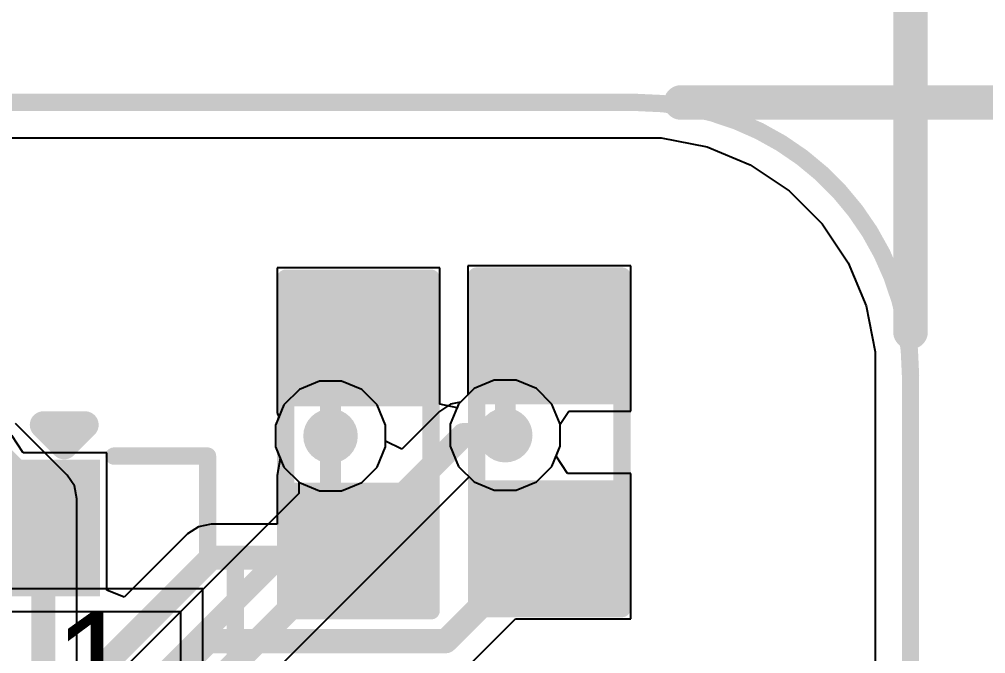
# Model space of a CAD drawing. Header units: inches. Extents: x 0 to 5429, y 0 to 5429.
# Drawn here: x 18.47 to 25.55, y 26.96 to 31.61 of the extents above; entities that cross this region are included whole.
import ezdxf

# ---------------------------------------------------------------- set-up
doc = ezdxf.new("R2010")
doc.units = ezdxf.units.IN
for name, color, linetype in [('Board Outline', 216, 'Continuous'), ('Bottom Layer', 5, 'Continuous'), ('Ground', 16, 'Continuous'), ('Power', 76, 'Continuous'), ('Top Layer', 1, 'Continuous'), ('Top Overlay', 2, 'Continuous'), ('Top Paste', 8, 'Continuous'), ('Top Solder', 216, 'Continuous'), ('Via Holes', 16, 'Continuous')]:
    doc.layers.add(name, color=color, linetype=linetype)
doc.styles.add('Arial', font='', dxfattribs={"height": 0.2})
doc.styles.get('Arial').set_extended_font_data('Arial')

# ---------------------------------------------------------------- blocks, each defined once
blk = doc.blocks.new('R___0603_9')
at = {"layer": 'Top Layer'}
for points in [[(-0.381, 0.4445), (-0.381, -0.4445), (-1.143, -0.4445), (-1.143, 0.4445)], [(1.143, 0.4445), (1.143, -0.4445), (0.381, -0.4445), (0.381, 0.4445)]]:
    blk.add_hatch(color=1, dxfattribs=at).paths.add_polyline_path(points)
at = {"layer": 'Top Paste'}
for points in [[(-0.381, 0.4445), (-0.381, -0.4445), (-1.143, -0.4445), (-1.143, 0.4445)], [(1.143, 0.4445), (1.143, -0.4445), (0.381, -0.4445), (0.381, 0.4445)]]:
    blk.add_hatch(color=8, dxfattribs=at).paths.add_polyline_path(points)
at = {"layer": 'Top Solder'}
for points in [[(-0.2794, 0.5461), (-0.2794, -0.5461), (-1.2446, -0.5461), (-1.2446, 0.5461)], [(1.2446, 0.5461), (1.2446, -0.5461), (0.2794, -0.5461), (0.2794, 0.5461)]]:
    blk.add_hatch(color=216, dxfattribs=at).paths.add_polyline_path(points)
at = {"layer": 'Top Overlay', "const_width": 0.127}
for points in [[(-1.2192, -0.5334), (-1.2192, 0.5334)], [(1.2192, 0.5334), (-1.2192, 0.5334)], [(1.2192, -0.5334), (1.2192, 0.5334)], [(1.2192, -0.5334), (-1.2192, -0.5334)]]:
    blk.add_lwpolyline(points, dxfattribs=at)
at = {"layer": 'Top Overlay', "const_width": 0.0635}
for points in [[(-1.25095, 0.5334, 1), (-1.18745, 0.5334, 1)], [(-1.25095, 0.5334, 1), (-1.18745, 0.5334, 1)], [(1.18745, 0.5334, 1), (1.25095, 0.5334, 1)], [(1.18745, 0.5334, 1), (1.25095, 0.5334, 1)], [(-1.25095, -0.5334, 1), (-1.18745, -0.5334, 1)], [(-1.25095, -0.5334, 1), (-1.18745, -0.5334, 1)], [(1.18745, -0.5334, 1), (1.25095, -0.5334, 1)], [(1.18745, -0.5334, 1), (1.25095, -0.5334, 1)]]:
    blk.add_lwpolyline(points, format="xyb", close=True, dxfattribs=at)
blk = doc.blocks.new('R___0603_14')
at = {"layer": 'Top Layer'}
for points in [[(-0.381, 0.4445), (-0.381, -0.4445), (-1.143, -0.4445), (-1.143, 0.4445)], [(1.143, 0.4445), (1.143, -0.4445), (0.381, -0.4445), (0.381, 0.4445)]]:
    blk.add_hatch(color=1, dxfattribs=at).paths.add_polyline_path(points)
at = {"layer": 'Top Paste'}
for points in [[(-0.381, 0.4445), (-0.381, -0.4445), (-1.143, -0.4445), (-1.143, 0.4445)], [(1.143, 0.4445), (1.143, -0.4445), (0.381, -0.4445), (0.381, 0.4445)]]:
    blk.add_hatch(color=8, dxfattribs=at).paths.add_polyline_path(points)
at = {"layer": 'Top Solder'}
for points in [[(-0.2794, 0.5461), (-0.2794, -0.5461), (-1.2446, -0.5461), (-1.2446, 0.5461)], [(1.2446, 0.5461), (1.2446, -0.5461), (0.2794, -0.5461), (0.2794, 0.5461)]]:
    blk.add_hatch(color=216, dxfattribs=at).paths.add_polyline_path(points)
at = {"layer": 'Top Overlay', "const_width": 0.127}
for points in [[(-1.2192, 0.5334), (1.2192, 0.5334)], [(-1.2192, 0.5334), (-1.2192, -0.5334)], [(1.2192, 0.5334), (1.2192, -0.5334)], [(-1.2192, -0.5334), (1.2192, -0.5334)]]:
    blk.add_lwpolyline(points, dxfattribs=at)
at = {"layer": 'Top Overlay', "const_width": 0.0635}
for points in [[(-1.25095, 0.5334, 1), (-1.18745, 0.5334, 1)], [(-1.25095, 0.5334, 1), (-1.18745, 0.5334, 1)], [(1.18745, 0.5334, 1), (1.25095, 0.5334, 1)], [(1.18745, 0.5334, 1), (1.25095, 0.5334, 1)], [(-1.25095, -0.5334, 1), (-1.18745, -0.5334, 1)], [(-1.25095, -0.5334, 1), (-1.18745, -0.5334, 1)], [(1.18745, -0.5334, 1), (1.25095, -0.5334, 1)], [(1.18745, -0.5334, 1), (1.25095, -0.5334, 1)]]:
    blk.add_lwpolyline(points, format="xyb", close=True, dxfattribs=at)
blk = doc.blocks.new('FH34SRJ_24S_0_5SH_50__49')
at = {"layer": 'Top Layer'}
blk.add_hatch(color=1, dxfattribs=at).paths.add_polyline_path([(5.6, 1.65), (5.9, 1.65), (5.9, 0.85), (5.6, 0.85)])
at = {"layer": 'Top Paste'}
blk.add_hatch(color=8, dxfattribs=at).paths.add_polyline_path([(5.6, 1.65), (5.9, 1.65), (5.9, 0.85), (5.6, 0.85)])
at = {"layer": 'Top Solder'}
for points in [[(4.9984, 1.7516), (5.5016, 1.7516), (5.5016, 0.7484), (4.9984, 0.7484)], [(5.4984, 1.7516), (6.0016, 1.7516), (6.0016, 0.7484), (5.4984, 0.7484)]]:
    blk.add_hatch(color=216, dxfattribs=at).paths.add_polyline_path(points)
at = {"layer": 'Top Overlay'}
for points, const_width in [([(5.5866, 2.0066), (5.739, 1.8542)], 0.2), ([(5.5866, 2.0066), (5.8914, 2.0066)], 0.2), ([(5.739, 1.8542), (5.8914, 2.0066)], 0.2), ([(6.104, 1.778), (6.7898, 1.778)], 0.127), ([(6.7898, 1.0082), (6.7898, 1.778)], 0.127), ([(6.7898, 1.0082), (6.993, 1.0082)], 0.127), ([(6.993, -0.635), (6.993, 1.0082)], 0.127)]:
    blk.add_lwpolyline(points, dxfattribs=dict(at, const_width=const_width))
for points, const_width in [([(5.5366, 2.0066, 1), (5.6366, 2.0066, 1)], 0.1), ([(5.5366, 2.0066, 1), (5.6366, 2.0066, 1)], 0.1), ([(5.8414, 2.0066, 1), (5.9414, 2.0066, 1)], 0.1), ([(5.8414, 2.0066, 1), (5.9414, 2.0066, 1)], 0.1), ([(5.689, 1.8542, 1), (5.789, 1.8542, 1)], 0.1), ([(5.689, 1.8542, 1), (5.789, 1.8542, 1)], 0.1), ([(6.0722, 1.778, 1), (6.1357, 1.778, 1)], 0.0635), ([(6.758, 1.778, 1), (6.8215, 1.778, 1)], 0.0635), ([(6.758, 1.778, 1), (6.8215, 1.778, 1)], 0.0635), ([(6.758, 1.0082, 1), (6.8215, 1.0082, 1)], 0.0635), ([(6.758, 1.0082, 1), (6.8215, 1.0082, 1)], 0.0635), ([(6.9612, 1.0082, 1), (7.0247, 1.0082, 1)], 0.0635), ([(6.9612, 1.0082, 1), (7.0247, 1.0082, 1)], 0.0635)]:
    blk.add_lwpolyline(points, format="xyb", close=True, dxfattribs=dict(at, const_width=const_width))
at = {"layer": 'Top Overlay', "style": 'Arial'}
blk.add_text('1', height=0.762, rotation=360, dxfattribs=at).set_placement((5.6642, -0.127))

msp = doc.modelspace()

# ---------------------------------------------------------------- hatches: boundary and pattern name
at = {"layer": 'Bottom Layer'}
h = msp.add_hatch(color=5, dxfattribs=at)
edge = h.paths.add_edge_path()
edge.add_arc((20.7473, 28.5538), 0.2, 0, 360)
h = msp.add_hatch(color=5, dxfattribs=at)
edge = h.paths.add_edge_path()
edge.add_arc((22.0284, 28.5598), 0.2, 0, 360)
at = {"layer": 'Ground'}
h = msp.add_hatch(color=16, dxfattribs=at)
edge = h.paths.add_edge_path()
edge.add_arc((20.7473, 28.5538), 0.2, 0, 360)
h = msp.add_hatch(color=16, dxfattribs=at)
edge = h.paths.add_edge_path()
edge.add_arc((22.0284, 28.5598), 0.2, 0, 360)
at = {"layer": 'Power'}
h = msp.add_hatch(color=76, dxfattribs=at)
edge = h.paths.add_edge_path()
edge.add_arc((20.7473, 28.5538), 0.2, 0, 360)
h = msp.add_hatch(color=76, dxfattribs=at)
edge = h.paths.add_edge_path()
edge.add_arc((22.0284, 28.5598), 0.2, 0, 360)
at = {"layer": 'Top Layer'}
h = msp.add_hatch(color=1, dxfattribs=at)
edge = h.paths.add_edge_path()
edge.add_arc((20.7473, 28.5538), 0.2, 0, 360)
h = msp.add_hatch(color=1, dxfattribs=at)
edge = h.paths.add_edge_path()
edge.add_arc((22.0284, 28.5598), 0.2, 0, 360)
at = {"layer": 'Via Holes'}
h = msp.add_hatch(color=7, dxfattribs=at)
edge = h.paths.add_edge_path()
edge.add_arc((20.7473, 28.5538), 0.1, 0, 360)
h = msp.add_hatch(color=7, dxfattribs=at)
edge = h.paths.add_edge_path()
edge.add_arc((22.0284, 28.5598), 0.1, 0, 360)

# ---------------------------------------------------------------- linework, layer by layer
at = {"layer": 'Board Outline', "const_width": 0.127}
for points in [[(2, 31), (23, 31)], [(25, 2), (25, 29)]]:
    msp.add_lwpolyline(points, dxfattribs=at)
at = {"layer": 'Board Outline', "const_width": 0.0635}
for points in [[(22.9682, 31, 1), (23.0317, 31, 1)], [(22.9682, 31, 1), (23.0317, 31, 1)], [(24.9683, 29, 1), (25.0318, 29, 1)], [(24.9683, 29, 1), (25.0318, 29, 1)]]:
    msp.add_lwpolyline(points, format="xyb", close=True, dxfattribs=at)
at = {"layer": 'Board Outline', "const_width": 0.127}
msp.add_lwpolyline([(23, 31, -0.414214), (25, 29)], format="xyb", dxfattribs=at)
at = {"layer": 'Bottom Layer'}
for p, q in [((10.8784, 30.741), (23.1715, 30.741)), ((23.1715, 30.741), (23.5078, 30.6741)), ((23.5078, 30.6741), (23.8247, 30.5429)), ((23.8247, 30.5429), (24.1098, 30.3524)), ((24.1098, 30.3524), (24.3524, 30.1098)), ((24.3524, 30.1098), (24.5429, 29.8247)), ((24.5429, 29.8247), (24.6741, 29.5078)), ((24.6741, 29.5078), (24.741, 29.1715)), ((24.741, 29.1715), (24.741, 29)), ((24.741, 29), (24.741, 17.8413)), ((20.6671, 28.957), (20.5189, 28.8956)), ((20.8275, 28.957), (20.6671, 28.957)), ((20.9757, 28.8956), (20.8275, 28.957)), ((21.9482, 28.963), (21.8001, 28.9017)), ((22.1086, 28.963), (21.9482, 28.963)), ((22.2568, 28.9017), (22.1086, 28.963)), ((20.5189, 28.8956), (20.4055, 28.7822)), ((21.0891, 28.7822), (20.9757, 28.8956)), ((21.8001, 28.9017), (21.7002, 28.8018)), ((22.3703, 28.7882), (22.2568, 28.9017)), ((20.4055, 28.7822), (20.3441, 28.634)), ((21.1505, 28.634), (21.0891, 28.7822)), ((21.6266, 28.7871), (21.5467, 28.7338)), ((21.7002, 28.8018), (21.6266, 28.7871)), ((22.4316, 28.64), (22.3703, 28.7882)), ((21.5467, 28.7338), (21.2712, 28.4582)), ((18.8154, 28.2675), (18.4361, 28.6467)), ((20.3441, 28.634), (20.3441, 28.4736)), ((21.1505, 28.5172), (21.1505, 28.634)), ((22.4316, 28.4796), (22.4316, 28.64)), ((21.2712, 28.4582), (21.1505, 28.5172)), ((20.3441, 28.4736), (20.4055, 28.3254)), ((22.3703, 28.3314), (22.4316, 28.4796)), ((20.4055, 28.3254), (20.5142, 28.2166)), ((22.2568, 28.218), (22.3703, 28.3314)), ((18.8687, 28.1876), (18.8154, 28.2675)), ((19.6439, 26.1351), (21.7634, 28.2546)), ((20.5142, 28.2166), (20.5142, 28.132)), ((21.7634, 28.2546), (21.8001, 28.218)), ((21.8001, 28.218), (21.9482, 28.1566)), ((22.1086, 28.1566), (22.2568, 28.218)), ((18.8874, 28.0935), (18.8687, 28.1876)), ((20.5142, 28.132), (19.0048, 26.6225)), ((21.9482, 28.1566), (22.1086, 28.1566)), ((18.8874, 26.6711), (18.8874, 28.0935))]:
    msp.add_line(p, q, dxfattribs=at)
for points, const_width in [([(18.0329, 28.702), (18.6414, 28.0935)], 0.1778), ([(19.3979, 26.237), (21.7207, 28.5598)], 0.1778), ([(20.7473, 28.0355), (20.7473, 28.5538)], 0.1524), ([(21.7207, 28.5598), (22.0284, 28.5598)], 0.1778), ([(18.6414, 17.6924), (18.6414, 28.0935)], 0.1778), ([(19.0025, 26.2907), (20.7473, 28.0355)], 0.1524)]:
    msp.add_lwpolyline(points, dxfattribs=dict(at, const_width=const_width))
for points, const_width in [([(20.7092, 28.5538, 1), (20.7854, 28.5538, 1)], 0.0762), ([(21.6763, 28.5598, 1), (21.7652, 28.5598, 1)], 0.0889), ([(21.6763, 28.5598, 1), (21.7652, 28.5598, 1)], 0.0889), ([(21.984, 28.5598, 1), (22.0729, 28.5598, 1)], 0.0889), ([(18.597, 28.0935, 1), (18.6859, 28.0935, 1)], 0.0889), ([(18.597, 28.0935, 1), (18.6859, 28.0935, 1)], 0.0889), ([(20.7092, 28.0355, 1), (20.7854, 28.0355, 1)], 0.0762), ([(20.7092, 28.0355, 1), (20.7854, 28.0355, 1)], 0.0762)]:
    msp.add_lwpolyline(points, format="xyb", close=True, dxfattribs=dict(at, const_width=const_width))
at = {"layer": 'Ground'}
for p, q in [((10.8784, 30.741), (23.1715, 30.741)), ((23.1715, 30.741), (23.5078, 30.6741)), ((23.5078, 30.6741), (23.8247, 30.5429)), ((23.8247, 30.5429), (24.1098, 30.3524)), ((24.1098, 30.3524), (24.3524, 30.1098)), ((24.3524, 30.1098), (24.5429, 29.8247)), ((24.5429, 29.8247), (24.6741, 29.5078)), ((24.6741, 29.5078), (24.741, 29.1715)), ((24.741, 29.1715), (24.741, 29)), ((24.741, 29), (24.741, 17.8413)), ((20.6671, 28.957), (20.5189, 28.8956)), ((20.8275, 28.957), (20.6671, 28.957)), ((20.9757, 28.8956), (20.8275, 28.957)), ((21.9482, 28.963), (21.8001, 28.9017)), ((22.1086, 28.963), (21.9482, 28.963)), ((22.2568, 28.9017), (22.1086, 28.963)), ((20.5189, 28.8956), (20.4055, 28.7822)), ((21.0891, 28.7822), (20.9757, 28.8956)), ((21.8001, 28.9017), (21.6866, 28.7882)), ((22.3703, 28.7882), (22.2568, 28.9017)), ((20.4055, 28.7822), (20.3441, 28.634)), ((21.1505, 28.634), (21.0891, 28.7822)), ((21.6866, 28.7882), (21.6252, 28.64)), ((22.4316, 28.64), (22.3703, 28.7882)), ((20.3441, 28.634), (20.3441, 28.4736)), ((21.1505, 28.4736), (21.1505, 28.634)), ((21.6252, 28.64), (21.6252, 28.4796)), ((22.4316, 28.4796), (22.4316, 28.64)), ((20.3441, 28.4736), (20.4055, 28.3254)), ((21.0891, 28.3254), (21.1505, 28.4736)), ((21.6252, 28.4796), (21.6866, 28.3314)), ((22.3703, 28.3314), (22.4316, 28.4796)), ((20.4055, 28.3254), (20.5189, 28.212)), ((20.9757, 28.212), (21.0891, 28.3254)), ((21.6866, 28.3314), (21.8001, 28.218)), ((22.2568, 28.218), (22.3703, 28.3314)), ((20.5189, 28.212), (20.6671, 28.1506)), ((20.8275, 28.1506), (20.9757, 28.212)), ((21.8001, 28.218), (21.9482, 28.1566)), ((22.1086, 28.1566), (22.2568, 28.218)), ((20.6671, 28.1506), (20.8275, 28.1506)), ((21.9482, 28.1566), (22.1086, 28.1566))]:
    msp.add_line(p, q, dxfattribs=at)
at = {"layer": 'Power'}
for p, q in [((15.5985, 30.741), (23.1715, 30.741)), ((23.1715, 30.741), (23.5078, 30.6741)), ((23.5078, 30.6741), (23.8247, 30.5429)), ((23.8247, 30.5429), (24.1098, 30.3524)), ((24.1098, 30.3524), (24.3524, 30.1098)), ((24.3524, 30.1098), (24.5429, 29.8247)), ((24.5429, 29.8247), (24.6741, 29.5078)), ((24.6741, 29.5078), (24.741, 29.1715)), ((24.741, 29.1715), (24.741, 29)), ((24.741, 29), (24.741, 23.0138)), ((20.6671, 28.957), (20.5189, 28.8956)), ((20.8275, 28.957), (20.6671, 28.957)), ((20.9757, 28.8956), (20.8275, 28.957)), ((21.9482, 28.963), (21.8001, 28.9017)), ((22.1086, 28.963), (21.9482, 28.963)), ((22.2568, 28.9017), (22.1086, 28.963)), ((20.5189, 28.8956), (20.4055, 28.7822)), ((21.0891, 28.7822), (20.9757, 28.8956)), ((21.8001, 28.9017), (21.6866, 28.7882)), ((22.3703, 28.7882), (22.2568, 28.9017)), ((20.4055, 28.7822), (20.3441, 28.634)), ((21.1505, 28.634), (21.0891, 28.7822)), ((21.6866, 28.7882), (21.6252, 28.64)), ((22.4316, 28.64), (22.3703, 28.7882)), ((20.3441, 28.634), (20.3441, 28.4736)), ((21.1505, 28.4736), (21.1505, 28.634)), ((21.6252, 28.64), (21.6252, 28.4796)), ((22.4316, 28.4796), (22.4316, 28.64)), ((20.3441, 28.4736), (20.4055, 28.3254)), ((21.0891, 28.3254), (21.1505, 28.4736)), ((21.6252, 28.4796), (21.6866, 28.3314)), ((22.3703, 28.3314), (22.4316, 28.4796)), ((20.4055, 28.3254), (20.5189, 28.212)), ((20.9757, 28.212), (21.0891, 28.3254)), ((21.6866, 28.3314), (21.8001, 28.218)), ((22.2568, 28.218), (22.3703, 28.3314)), ((20.5189, 28.212), (20.6671, 28.1506)), ((20.8275, 28.1506), (20.9757, 28.212)), ((21.8001, 28.218), (21.9482, 28.1566)), ((22.1086, 28.1566), (22.2568, 28.218)), ((20.6671, 28.1506), (20.8275, 28.1506)), ((21.9482, 28.1566), (22.1086, 28.1566)), ((19.812, 27.432), (6.5532, 27.432)), ((19.812, 25.0629), (19.812, 27.432)), ((14.8785, 27.267), (19.647, 27.267)), ((19.647, 27.267), (19.647, 25.0629))]:
    msp.add_line(p, q, dxfattribs=at)
at = {"layer": 'Top Layer'}
for p, q in [((18.4215, 30.741), (23.1715, 30.741)), ((23.1715, 30.741), (23.5078, 30.6741)), ((23.5078, 30.6741), (23.8247, 30.5429)), ((23.8247, 30.5429), (24.1098, 30.3524)), ((24.1098, 30.3524), (24.3524, 30.1098)), ((24.3524, 30.1098), (24.5429, 29.8247)), ((21.5486, 29.787), (20.3548, 29.787)), ((20.3548, 29.787), (20.3548, 28.7202)), ((21.5486, 28.7868), (21.5486, 29.787)), ((22.9485, 29.8029), (21.7547, 29.8029)), ((21.7547, 29.8029), (21.7547, 28.8563)), ((22.9485, 28.7361), (22.9485, 29.8029)), ((24.5429, 29.8247), (24.6741, 29.5078)), ((24.6741, 29.5078), (24.741, 29.1715)), ((24.741, 29.1715), (24.741, 29)), ((24.741, 29), (24.741, 20.3054)), ((21.7547, 28.8563), (21.6866, 28.7882)), ((21.6756, 28.7616), (21.5486, 28.7868)), ((21.6866, 28.7882), (21.6756, 28.7616)), ((20.3548, 28.7202), (20.3548, 28.7202)), ((20.3548, 28.7202), (20.3703, 28.6971)), ((22.4316, 28.64), (22.4958, 28.7361)), ((22.4958, 28.7361), (22.9485, 28.7361)), ((20.3703, 28.6971), (20.3441, 28.634)), ((20.3441, 28.634), (20.3441, 28.4736)), ((22.4316, 28.4796), (22.4316, 28.64)), ((18.4945, 28.431), (18.4097, 28.558)), ((19.108, 28.431), (18.4945, 28.431)), ((19.108, 27.4243), (19.108, 28.431)), ((20.3441, 28.4736), (20.3787, 28.39)), ((22.4011, 28.4059), (22.4316, 28.4796)), ((20.3787, 28.39), (20.3548, 28.263)), ((22.4837, 28.2789), (22.4011, 28.4059)), ((22.9485, 28.2789), (22.4837, 28.2789)), ((22.9485, 27.2121), (22.9485, 28.2789)), ((20.3548, 28.263), (20.3548, 28.263)), ((20.3548, 28.263), (20.3548, 28.263)), ((20.3548, 28.263), (20.3548, 27.9075)), ((19.7785, 27.8888), (19.6987, 27.8354)), ((19.8727, 27.9075), (19.7785, 27.8888)), ((20.3548, 27.9075), (19.8727, 27.9075)), ((19.6987, 27.8354), (19.235, 27.3717)), ((19.235, 27.3717), (19.108, 27.4243)), ((21.7659, 26.8754), (22.1026, 27.2121)), ((22.1026, 27.2121), (22.9485, 27.2121))]:
    msp.add_line(p, q, dxfattribs=at)
for points, const_width in [([(21.1178, 29.3689), (21.1803, 29.4314)], 0.1524), ([(22.1992, 29.2695), (22.2124, 29.2827)], 0.1524), ([(22.2124, 29.2827), (22.5083, 29.2827)], 0.1524), ([(20.7473, 28.9488), (21.0033, 29.2048)], 0.1524), ([(21.0033, 29.2048), (21.0552, 29.2048)], 0.1524), ([(22.0284, 28.9647), (22.1188, 29.055)], 0.1524), ([(22.1188, 29.055), (22.4165, 29.055)], 0.1524), ([(20.7473, 28.5538), (20.7473, 28.9488)], 0.1524), ([(22.0284, 28.5598), (22.0284, 28.9647)], 0.1524), ([(22.1992, 27.6566), (22.1992, 27.7455)], 0.1778), ([(18.0583, 25.8471), (19.8727, 27.6615)], 0.1778), ([(19.8727, 27.6615), (21.1041, 27.6615)], 0.1778), ([(21.592, 27.0494), (22.1992, 27.6566)], 0.1778), ([(18.3, 25.4981), (19.8513, 27.0494)], 0.1778), ([(19.8513, 27.0494), (21.592, 27.0494)], 0.1778)]:
    msp.add_lwpolyline(points, dxfattribs=dict(at, const_width=const_width))
for points, const_width in [([(21.1422, 29.4314, 1), (21.2184, 29.4314, 1)], 0.0762), ([(21.0797, 29.3689, 1), (21.1559, 29.3689, 1)], 0.0762), ([(22.1611, 29.2695, 1), (22.2373, 29.2695, 1)], 0.0762), ([(22.1743, 29.2827, 1), (22.2505, 29.2827, 1)], 0.0762), ([(22.1743, 29.2827, 1), (22.2505, 29.2827, 1)], 0.0762), ([(22.4702, 29.2827, 1), (22.5464, 29.2827, 1)], 0.0762), ([(20.9652, 29.2048, 1), (21.0414, 29.2048, 1)], 0.0762), ([(20.9652, 29.2048, 1), (21.0414, 29.2048, 1)], 0.0762), ([(21.0171, 29.2048, 1), (21.0933, 29.2048, 1)], 0.0762), ([(22.0807, 29.055, 1), (22.1569, 29.055, 1)], 0.0762), ([(22.0807, 29.055, 1), (22.1569, 29.055, 1)], 0.0762), ([(22.3784, 29.055, 1), (22.4546, 29.055, 1)], 0.0762), ([(20.7092, 28.9488, 1), (20.7854, 28.9488, 1)], 0.0762), ([(20.7092, 28.9488, 1), (20.7854, 28.9488, 1)], 0.0762), ([(21.9903, 28.9647, 1), (22.0665, 28.9647, 1)], 0.0762), ([(21.9903, 28.9647, 1), (22.0665, 28.9647, 1)], 0.0762), ([(20.7092, 28.5538, 1), (20.7854, 28.5538, 1)], 0.0762), ([(21.9903, 28.5598, 1), (22.0665, 28.5598, 1)], 0.0762), ([(22.1547, 27.7455, 1), (22.2436, 27.7455, 1)], 0.0889), ([(19.8282, 27.6615, 1), (19.9171, 27.6615, 1)], 0.0889), ([(19.8282, 27.6615, 1), (19.9171, 27.6615, 1)], 0.0889), ([(21.0596, 27.6615, 1), (21.1485, 27.6615, 1)], 0.0889), ([(22.1547, 27.6566, 1), (22.2436, 27.6566, 1)], 0.0889), ([(22.1547, 27.6566, 1), (22.2436, 27.6566, 1)], 0.0889), ([(19.8068, 27.0494, 1), (19.8957, 27.0494, 1)], 0.0889), ([(19.8068, 27.0494, 1), (19.8957, 27.0494, 1)], 0.0889), ([(21.5475, 27.0494, 1), (21.6364, 27.0494, 1)], 0.0889), ([(21.5475, 27.0494, 1), (21.6364, 27.0494, 1)], 0.0889)]:
    msp.add_lwpolyline(points, format="xyb", close=True, dxfattribs=dict(at, const_width=const_width))
at = {"layer": 'Top Overlay', "const_width": 0.254}
for points in [[(25, 29.3175), (25, 35.3314)], [(23.3175, 31), (34.254, 31)]]:
    msp.add_lwpolyline(points, dxfattribs=at)
at = {"layer": 'Top Overlay', "const_width": 0.127}
for points in [[(23.254, 31, 1), (23.381, 31, 1)], [(24.9365, 29.3175, 1), (25.0635, 29.3175, 1)]]:
    msp.add_lwpolyline(points, format="xyb", close=True, dxfattribs=at)

# ---------------------------------------------------------------- block references
for name, p, rotation in [('R___0603_14', (20.9517, 28.4916), 90), ('R___0603_9', (22.3516, 28.5075), 270)]:
    msp.add_blockref(name, p, dxfattribs=dict(rotation=rotation))
msp.add_blockref('FH34SRJ_24S_0_5SH_50__49', (13.0556, 26.6286))

doc.saveas('drawing.dxf')
